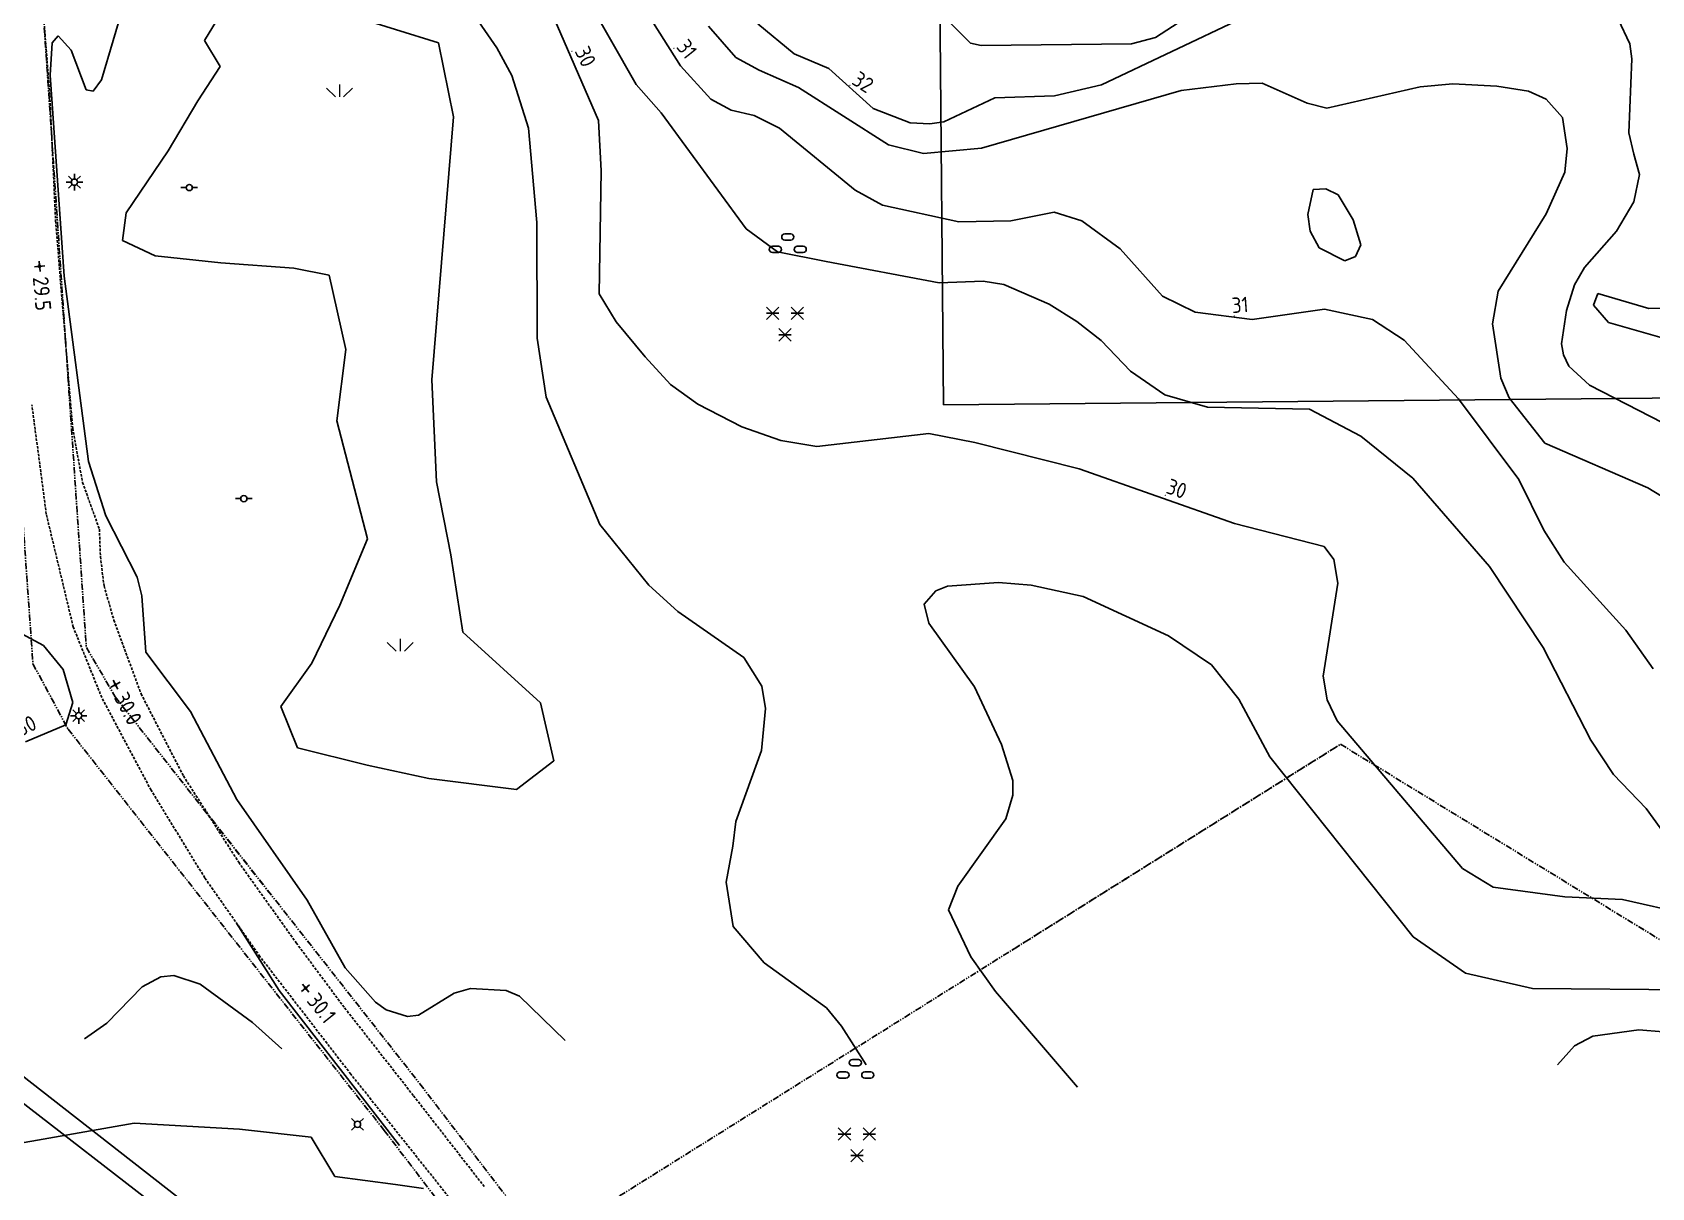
# Model space of a CAD drawing. Header units: metres. Extents: x 139929 to 142176, y 6401995 to 6404420.
# Drawn here: x 140113.3 to 140269.7, y 6402079.4 to 6402191 of the extents above; entities that cross this region are included whole.
import ezdxf
from ezdxf.enums import TextEntityAlignment as Align

# ---------------------------------------------------------------- set-up
doc = ezdxf.new("R2010")
doc.units = ezdxf.units.M
doc.header["$LTSCALE"] = 0.5
doc.linetypes.add('DASHED', pattern=[0.75, 0.5, -0.25])
doc.linetypes.add('PHANTOM', pattern=[2.5, 1.25, -0.25, 0.25, -0.25, 0.25, -0.25])
doc.layers.get('0').update_dxf_attribs({"color": 1})
for name, color, linetype in [('M-BEF-BELYSNINGSSTOLPE', 4, 'Continuous'), ('M-BEF-MARKLINJE', 4, 'Continuous'), ('M-BEF-NIVÅ', 4, 'Continuous'), ('M-BEF-NIVÅKURVA-PRIMÄR-0.5M', 12, 'Continuous'), ('M-BEF-NIVÅKURVA-PRIMÄR-1.0M', 12, 'Continuous'), ('M-BEF-VÄGKANT', 1, 'DASHED'), ('M-GR-FASTIGHETSGRÄNS', 3, 'PHANTOM')]:
    doc.layers.add(name, color=color, linetype=linetype)
doc.layers.add('PRI_LED_LUFTLED_ELNÄT', color=249, linetype='Continuous', lineweight=18)
doc.layers.add('PRI_MARKSLAG_KÄRR', color=100, linetype='Continuous', lineweight=18)
doc.styles.add('ISO', font='iso.shx', dxfattribs={"height": 2.5})
picture_1 = doc.add_image_def('image1.png', size_in_pixel=(962, 792))

# ---------------------------------------------------------------- blocks, each defined once
blk = doc.blocks.new('PRI_L_ALLM')
for points in [[(-0.3, 0, 0), (-0.8, 0, 0)], [(0.8, 0, 0), (0.3, 0, 0)]]:
    blk.add_polyline3d(points)
blk.add_circle((0, 0), 0.3)
blk = doc.blocks.new('PRI_L_BELYS')
for points in [[(-0.21, 0.21, 0), (-0.57, 0.57, 0)], [(0.21, 0.21, 0), (0.57, 0.57, 0)], [(-0.21, -0.21, 0), (-0.57, -0.57, 0)], [(0.21, -0.21, 0), (0.57, -0.57, 0)]]:
    blk.add_polyline3d(points)
blk.add_circle((0, 0), 0.3)
blk = doc.blocks.new('PRI_M_BARRSKOG')
for points in [[(-0.6, 1.48, 0), (-1.8, 0.28, 0)], [(-1.8, 1.48, 0), (-0.6, 0.28, 0)], [(-1.8, 0.88, 0), (-0.6, 0.88, 0)], [(0.6, 1.48, 0), (1.8, 0.28, 0)], [(1.8, 1.48, 0), (0.6, 0.28, 0)], [(0.6, 0.88, 0), (1.8, 0.88, 0)], [(-0.6, -1.8, 0), (0.6, -0.6, 0)], [(-0.6, -0.6, 0), (0.6, -1.8, 0)], [(-0.6, -1.2, 0), (0.6, -1.2, 0)]]:
    blk.add_polyline3d(points)
blk = doc.blocks.new('PRI_M_KÄRR')
for points in [[(-1.25, 0.85, 0), (-0.4, 0, 0)], [(0, 1.2, 0), (0, 0, 0)], [(1.25, 0.85, 0), (0.4, 0, 0)]]:
    blk.add_polyline3d(points)
blk = doc.blocks.new('PRI_M_LÖVSKOG')
for p, q in [((-0.29, 1.2), (0.29, 1.2)), ((-0.29, 0.6), (0.29, 0.6)), ((-1.49, 0), (-0.91, 0)), ((-1.49, -0.6), (-0.91, -0.6)), ((0.91, 0), (1.49, 0)), ((0.91, -0.6), (1.49, -0.6))]:
    blk.add_line(p, q)
for centre, start, end in [((-0.29, 0.9), 90, 180), ((-0.29, 0.9), 180, 270), ((0.29, 0.9), 0, 90), ((0.29, 0.9), 270, 0), ((-1.49, -0.3), 90, 180), ((-1.49, -0.3), 180, 270), ((-0.91, -0.3), 0, 90), ((-0.91, -0.3), 270, 0), ((0.91, -0.3), 90, 180), ((0.91, -0.3), 180, 270), ((1.49, -0.3), 0, 90), ((1.49, -0.3), 270, 0)]:
    blk.add_arc(centre, 0.3, start, end)
blk = doc.blocks.new('PRI_NIVÅ_HÖJDPUNKT_ISM')
at = {"color": 7}
for p, q in [((-0.25, 0), (0.25, 0)), ((0, 0.25), (0, -0.25))]:
    blk.add_line(p, q, dxfattribs=at)
blk = doc.blocks.new('PRI_LED_BELYS')
at = {"color": 0, "linetype": 'Continuous'}
for p, q in [((-0.5, 0), (-1.33, 0)), ((0, 0.5), (0, 1.33)), ((0.5, 0), (1.33, 0)), ((0, -0.5), (0, -1.33))]:
    blk.add_line(p, q, dxfattribs=at)
blk.add_circle((0, 0), 0.5, dxfattribs=at)
blk = doc.blocks.new('SPWDEF')
at = {"color": 0, "linetype": 'Continuous'}
for p, q in [((-1, 0), (1, 0)), ((0, -1), (0, 1))]:
    blk.add_line(p, q, dxfattribs=at)
blk.add_circle((0, 0), 0.2)
blk = doc.blocks.new('PRI_NIVÅ_HÖJDPKT')
at = {"color": 0, "linetype": 'Continuous', "lineweight": -3}
blk.add_circle((183, 184), 0.0005, dxfattribs=at)

msp = doc.modelspace()

# ---------------------------------------------------------------- linework, layer by layer
at = {"layer": 'M-BEF-MARKLINJE'}
for p, q in [((140129.9, 6402190.24, 29.3), (140132.52, 6402194.53, 29.3)), ((140140.03, 6402193.88, 29.3), (140152.49, 6402189.99, 29.31)), ((140131.4, 6402187.71, 29.27), (140129.9, 6402190.24, 29.3)), ((140152.49, 6402189.99, 29.31), (140153.96, 6402182.84, 29.35)), ((140131.4, 6402187.71, 29.27), (140129.23, 6402184.41, 29.37)), ((140129.23, 6402184.41, 29.37), (140126.39, 6402179.56, 29.48)), ((140153.96, 6402182.84, 29.35), (140151.85, 6402157.44, 29.26)), ((140126.39, 6402179.56, 29.48), (140122.31, 6402173.58, 29.25)), ((140122.31, 6402173.58, 29.25), (140121.95, 6402170.91, 29.25)), ((140121.95, 6402170.91, 29.25), (140125.11, 6402169.43, 29.29)), ((140125.11, 6402169.43, 29.29), (140131.47, 6402168.76, 29.36)), ((140131.47, 6402168.76, 29.36), (140138.51, 6402168.24, 29.45)), ((140138.51, 6402168.24, 29.45), (140141.94, 6402167.55, 29.19)), ((140143.55, 6402160.37, 29.12), (140141.94, 6402167.55, 29.19)), ((140142.66, 6402153.5, 29.32), (140143.55, 6402160.37, 29.12)), ((140151.85, 6402157.44, 29.26), (140152.3, 6402147.6, 29.26)), ((140145.63, 6402142.08, 29.05), (140142.66, 6402153.5, 29.32)), ((140152.3, 6402147.6, 29.26), (140153.68, 6402140.55, 29.41)), ((140142.98, 6402135.67, 29.05), (140145.63, 6402142.08, 29.05)), ((140153.68, 6402140.55, 29.41), (140154.84, 6402133.06, 29.48)), ((140140.26, 6402130.07, 29.22), (140142.98, 6402135.67, 29.05)), ((140154.84, 6402133.06, 29.48), (140162.36, 6402126.25, 29.48)), ((140137.27, 6402125.88, 29.32), (140140.26, 6402130.07, 29.22)), ((140138.87, 6402121.91, 29.5), (140137.27, 6402125.88, 29.32)), ((140162.36, 6402126.25, 29.48), (140163.64, 6402120.64, 29.48)), ((140145.59, 6402120.22, 29.49), (140138.87, 6402121.91, 29.5)), ((140151.56, 6402118.92, 29.48), (140145.59, 6402120.22, 29.49)), ((140163.64, 6402120.64, 29.48), (140160.05, 6402117.88, 29.49)), ((140160.05, 6402117.88, 29.49), (140151.56, 6402118.92, 29.48))]:
    msp.add_line(p, q, dxfattribs=at)
at = {"layer": 'M-BEF-MARKLINJE', "lineweight": -3}
for p, q in [((140129.9, 6402190.24), (140132.52, 6402194.53)), ((140140.03, 6402193.88), (140152.49, 6402189.99)), ((140131.4, 6402187.71), (140129.9, 6402190.24)), ((140152.49, 6402189.99), (140153.96, 6402182.84)), ((140131.4, 6402187.71), (140129.23, 6402184.41)), ((140129.23, 6402184.41), (140126.39, 6402179.56)), ((140153.96, 6402182.84), (140151.85, 6402157.44)), ((140126.39, 6402179.56), (140122.31, 6402173.58)), ((140122.31, 6402173.58), (140121.95, 6402170.91)), ((140121.95, 6402170.91), (140125.11, 6402169.43)), ((140125.11, 6402169.43), (140131.47, 6402168.76)), ((140131.47, 6402168.76), (140138.51, 6402168.24)), ((140138.51, 6402168.24), (140141.94, 6402167.55)), ((140143.55, 6402160.37), (140141.94, 6402167.55)), ((140142.66, 6402153.5), (140143.55, 6402160.37)), ((140151.85, 6402157.44), (140152.3, 6402147.6)), ((140145.63, 6402142.08), (140142.66, 6402153.5)), ((140152.3, 6402147.6), (140153.68, 6402140.55)), ((140142.98, 6402135.67), (140145.63, 6402142.08)), ((140153.68, 6402140.55), (140154.84, 6402133.06)), ((140140.26, 6402130.07), (140142.98, 6402135.67)), ((140154.84, 6402133.06), (140162.36, 6402126.25)), ((140137.27, 6402125.88), (140140.26, 6402130.07)), ((140138.87, 6402121.91), (140137.27, 6402125.88)), ((140162.36, 6402126.25), (140163.64, 6402120.64)), ((140145.59, 6402120.22), (140138.87, 6402121.91)), ((140151.56, 6402118.92), (140145.59, 6402120.22)), ((140163.64, 6402120.64), (140160.05, 6402117.88)), ((140160.05, 6402117.88), (140151.56, 6402118.92)), ((140111.93, 6402083.67), (140123.09, 6402085.65)), ((140123.09, 6402085.65), (140133.28, 6402085.05)), ((140133.28, 6402085.05), (140140.2, 6402084.29)), ((140140.2, 6402084.29), (140142.49, 6402080.49)), ((140142.49, 6402080.49), (140148.35, 6402079.72)), ((140148.35, 6402079.72), (140151.06, 6402079.31))]:
    msp.add_line(p, q, dxfattribs=at)
at = {"layer": 'M-BEF-NIVÅKURVA-PRIMÄR-0.5M', "linetype": 'Continuous', "lineweight": -3}
for p, q in [((140151.67, 6402198.9, 29.5), (140158.14, 6402189.53, 29.5)), ((140119.92, 6402186.44, 29.5), (140122.2, 6402194.03, 29.5)), ((140166.69, 6402194.58, 30.5), (140171.59, 6402185.97, 30.5)), ((140200.19, 6402193.67, 32.5), (140203.91, 6402189.96, 32.5)), ((140221.78, 6402190.5, 32.5), (140225.08, 6402192.63, 32.5)), ((140115.17, 6402189.99, 29.5), (140115.75, 6402190.68, 29.5)), ((140115.75, 6402190.68, 29.5), (140117.01, 6402189.28, 29.5)), ((140178.6, 6402191.6, 31.5), (140181.22, 6402188.57, 31.5)), ((140219.47, 6402189.91, 32.5), (140221.78, 6402190.5, 32.5)), ((140114.98, 6402186.87, 29.5), (140115.17, 6402189.99, 29.5)), ((140117.01, 6402189.28, 29.5), (140118.46, 6402185.45, 29.5)), ((140158.14, 6402189.53, 29.5), (140159.58, 6402186.85, 29.5)), ((140203.91, 6402189.96, 32.5), (140204.92, 6402189.75, 32.5)), ((140204.92, 6402189.75, 32.5), (140219.47, 6402189.91, 32.5)), ((140181.22, 6402188.57, 31.5), (140183.49, 6402187.36, 31.5)), ((140183.49, 6402187.36, 31.5), (140187.3, 6402185.67, 31.5)), ((140116.32, 6402167.46, 29.5), (140114.98, 6402186.87, 29.5)), ((140119.12, 6402185.32, 29.5), (140119.92, 6402186.44, 29.5)), ((140159.58, 6402186.85, 29.5), (140161.18, 6402181.76, 29.5)), ((140171.59, 6402185.97, 30.5), (140174, 6402183.23, 30.5)), ((140224.25, 6402185.38, 31.5), (140229.59, 6402186.03, 31.5)), ((140229.59, 6402186.03, 31.5), (140232.1, 6402186.12, 31.5)), ((140232.1, 6402186.12, 31.5), (140236.44, 6402184.16, 31.5)), ((140238.34, 6402183.7, 31.5), (140247.37, 6402185.76, 31.5)), ((140247.37, 6402185.76, 31.5), (140250.52, 6402186.04, 31.5)), ((140250.52, 6402186.04, 31.5), (140254.77, 6402185.83, 31.5)), ((140254.77, 6402185.83, 31.5), (140257.83, 6402185.32, 31.5)), ((140118.46, 6402185.45, 29.5), (140119.12, 6402185.32, 29.5)), ((140187.3, 6402185.67, 31.5), (140195.97, 6402180.16, 31.5)), ((140204.98, 6402179.83, 31.5), (140224.25, 6402185.38, 31.5)), ((140257.83, 6402185.32, 31.5), (140259.53, 6402184.55, 31.5)), ((140259.53, 6402184.55, 31.5), (140261.11, 6402182.8, 31.5)), ((140174, 6402183.23, 30.5), (140182.22, 6402172.02, 30.5)), ((140236.44, 6402184.16, 31.5), (140238.34, 6402183.7, 31.5)), ((140261.11, 6402182.8, 31.5), (140261.56, 6402179.79, 31.5)), ((140161.18, 6402181.76, 29.5), (140162.01, 6402172.63, 29.5)), ((140195.97, 6402180.16, 31.5), (140199.35, 6402179.32, 31.5)), ((140199.35, 6402179.32, 31.5), (140204.98, 6402179.83, 31.5)), ((140261.56, 6402179.79, 31.5), (140261.33, 6402177.52, 31.5)), ((140261.33, 6402177.52, 31.5), (140259.52, 6402173.48, 31.5)), ((140236.51, 6402173.43, 31.5), (140237.01, 6402175.83, 31.5)), ((140237.01, 6402175.83, 31.5), (140238.23, 6402175.91, 31.5)), ((140238.23, 6402175.91, 31.5), (140239.43, 6402175.32, 31.5)), ((140239.43, 6402175.32, 31.5), (140240.89, 6402172.89, 31.5)), ((140236.72, 6402171.8, 31.5), (140236.51, 6402173.43, 31.5)), ((140259.52, 6402173.48, 31.5), (140254.9, 6402166.02, 31.5)), ((140162.01, 6402172.63, 29.5), (140162.04, 6402161.48, 29.5)), ((140182.22, 6402172.02, 30.5), (140185.26, 6402169.8, 30.5)), ((140237.6, 6402170.21, 31.5), (140236.72, 6402171.8, 31.5)), ((140240.89, 6402172.89, 31.5), (140241.62, 6402170.5, 31.5)), ((140240.07, 6402168.94, 31.5), (140237.6, 6402170.21, 31.5)), ((140241.62, 6402170.5, 31.5), (140241.09, 6402169.35, 31.5)), ((140185.26, 6402169.8, 30.5), (140189.96, 6402168.88, 30.5)), ((140189.96, 6402168.88, 30.5), (140200.88, 6402166.81, 30.5)), ((140241.09, 6402169.35, 31.5), (140240.07, 6402168.94, 31.5)), ((140118.68, 6402149.56, 29.5), (140116.32, 6402167.46, 29.5)), ((140200.88, 6402166.81, 30.5), (140205.12, 6402166.97, 30.5)), ((140205.12, 6402166.97, 30.5), (140207.14, 6402166.64, 30.5)), ((140207.14, 6402166.64, 30.5), (140211.49, 6402164.75, 30.5)), ((140254.9, 6402166.02, 31.5), (140254.33, 6402162.87, 31.5)), ((140264.52, 6402165.78, 32.5), (140264.1, 6402164.65, 32.5)), ((140269.45, 6402164.34, 32.5), (140264.52, 6402165.78, 32.5)), ((140211.49, 6402164.75, 30.5), (140214.18, 6402163.07, 30.5)), ((140264.1, 6402164.65, 32.5), (140265.56, 6402162.98, 32.5)), ((140271.56, 6402164.36, 32.5), (140269.45, 6402164.34, 32.5)), ((140214.18, 6402163.07, 30.5), (140216.52, 6402161.25, 30.5)), ((140254.33, 6402162.87, 31.5), (140255.15, 6402157.6, 31.5)), ((140265.56, 6402162.98, 32.5), (140271.65, 6402161.26, 32.5)), ((140162.04, 6402161.48, 29.5), (140162.9, 6402155.78, 29.5)), ((140216.52, 6402161.25, 30.5), (140219.35, 6402158.29, 30.5)), ((140219.35, 6402158.29, 30.5), (140222.69, 6402155.98, 30.5)), ((140255.15, 6402157.6, 31.5), (140255.96, 6402155.71, 31.5)), ((140162.9, 6402155.78, 29.5), (140168.1, 6402143.46, 29.5)), ((140222.69, 6402155.98, 30.5), (140226.79, 6402154.79, 30.5)), ((140226.79, 6402154.79, 30.5), (140236.67, 6402154.62, 30.5)), ((140236.67, 6402154.62, 30.5), (140241.61, 6402151.99, 30.5)), ((140255.96, 6402155.71, 31.5), (140259.41, 6402151.34, 31.5)), ((140241.61, 6402151.99, 30.5), (140246.64, 6402147.96, 30.5)), ((140259.41, 6402151.34, 31.5), (140269.36, 6402147, 31.5)), ((140120.34, 6402144.31, 29.5), (140118.68, 6402149.56, 29.5)), ((140246.64, 6402147.96, 30.5), (140254.07, 6402139.42, 30.5)), ((140269.36, 6402147, 31.5), (140272.56, 6402145.06, 31.5)), ((140123.37, 6402138.38, 29.5), (140120.34, 6402144.31, 29.5)), ((140168.1, 6402143.46, 29.5), (140172.81, 6402137.61, 29.5)), ((140254.07, 6402139.42, 30.5), (140259.25, 6402131.59, 30.5)), ((140123.84, 6402136.59, 29.5), (140123.37, 6402138.38, 29.5)), ((140172.81, 6402137.61, 29.5), (140175.62, 6402135.05, 29.5)), ((140200.56, 6402137.06, 29.5), (140201.67, 6402137.5, 29.5)), ((140201.67, 6402137.5, 29.5), (140206.62, 6402137.86, 29.5)), ((140206.62, 6402137.86, 29.5), (140209.77, 6402137.62, 29.5)), ((140209.77, 6402137.62, 29.5), (140214.78, 6402136.5, 29.5)), ((140124.21, 6402131.14, 29.5), (140123.84, 6402136.59, 29.5)), ((140199.43, 6402135.77, 29.5), (140200.56, 6402137.06, 29.5)), ((140199.89, 6402133.95, 29.5), (140199.43, 6402135.77, 29.5)), ((140214.78, 6402136.5, 29.5), (140223.03, 6402132.72, 29.5)), ((140175.62, 6402135.05, 29.5), (140181.99, 6402130.62, 29.5)), ((140204.29, 6402127.79, 29.5), (140199.89, 6402133.95, 29.5)), ((140223.03, 6402132.72, 29.5), (140227.19, 6402129.9, 29.5)), ((140128.54, 6402125.42, 29.5), (140124.21, 6402131.14, 29.5)), ((140259.25, 6402131.59, 30.5), (140263.85, 6402122.63, 30.5)), ((140181.99, 6402130.62, 29.5), (140183.75, 6402127.86, 29.5)), ((140227.19, 6402129.9, 29.5), (140229.82, 6402126.59, 29.5)), ((140183.75, 6402127.86, 29.5), (140184.08, 6402125.71, 29.5)), ((140206.9, 6402122.21, 29.5), (140204.29, 6402127.79, 29.5)), ((140229.82, 6402126.59, 29.5), (140232.84, 6402121.04, 29.5)), ((140133.01, 6402116.89, 29.5), (140128.54, 6402125.42, 29.5)), ((140184.08, 6402125.71, 29.5), (140183.72, 6402121.63, 29.5)), ((140183.72, 6402121.63, 29.5), (140181.23, 6402114.79, 29.5)), ((140207.99, 6402118.75, 29.5), (140206.9, 6402122.21, 29.5)), ((140263.85, 6402122.63, 30.5), (140266.02, 6402119.32, 30.5)), ((140232.84, 6402121.04, 29.5), (140246.67, 6402103.63, 29.5)), ((140207.99, 6402117.32, 29.5), (140207.99, 6402118.75, 29.5)), ((140266.02, 6402119.32, 30.5), (140269.19, 6402116.03, 30.5)), ((140207.32, 6402115.04, 29.5), (140207.99, 6402117.32, 29.5)), ((140139.8, 6402107.19, 29.5), (140133.01, 6402116.89, 29.5)), ((140269.19, 6402116.03, 30.5), (140272.32, 6402111.71, 30.5)), ((140181.23, 6402114.79, 29.5), (140180.93, 6402112.38, 29.5)), ((140202.67, 6402108.52, 29.5), (140207.32, 6402115.04, 29.5)), ((140180.93, 6402112.38, 29.5), (140180.3, 6402108.93, 29.5)), ((140180.3, 6402108.93, 29.5), (140180.97, 6402104.65, 29.5)), ((140201.79, 6402106.26, 29.5), (140202.67, 6402108.52, 29.5)), ((140143.48, 6402100.63, 29.5), (140139.8, 6402107.19, 29.5)), ((140203.93, 6402101.69, 29.5), (140201.79, 6402106.26, 29.5)), ((140180.97, 6402104.65, 29.5), (140183.96, 6402101.11, 29.5)), ((140246.67, 6402103.63, 29.5), (140251.73, 6402100.13, 29.5)), ((140206.31, 6402098.37, 29.5), (140203.93, 6402101.69, 29.5)), ((140146.42, 6402097.33, 29.5), (140143.48, 6402100.63, 29.5)), ((140183.96, 6402101.11, 29.5), (140189.99, 6402096.77, 29.5)), ((140251.73, 6402100.13, 29.5), (140258.2, 6402098.64, 29.5)), ((140154.01, 6402098.21, 29.5), (140150.55, 6402096.08, 29.5)), ((140155.58, 6402098.65, 29.5), (140154.01, 6402098.21, 29.5)), ((140159.04, 6402098.44, 29.5), (140155.58, 6402098.65, 29.5)), ((140160.32, 6402097.89, 29.5), (140159.04, 6402098.44, 29.5)), ((140214.24, 6402089.12, 29.5), (140206.31, 6402098.37, 29.5)), ((140258.2, 6402098.64, 29.5), (140273.83, 6402098.52, 29.5)), ((140147.43, 6402096.57, 29.5), (140146.42, 6402097.33, 29.5)), ((140164.75, 6402093.62, 29.5), (140160.32, 6402097.89, 29.5)), ((140189.99, 6402096.77, 29.5), (140191.44, 6402095.01, 29.5)), ((140149.51, 6402095.94, 29.5), (140147.43, 6402096.57, 29.5)), ((140150.55, 6402096.08, 29.5), (140149.51, 6402095.94, 29.5)), ((140191.44, 6402095.01, 29.5), (140193.82, 6402091.27, 29.5))]:
    msp.add_line(p, q, dxfattribs=at)
at = {"layer": 'M-BEF-NIVÅKURVA-PRIMÄR-1.0M', "linetype": 'Continuous', "lineweight": -3}
for p, q in [((140168.36, 6402199.65, 31), (140175.89, 6402187.78, 31)), ((140163.36, 6402193.08, 30), (140167.95, 6402182.51, 30)), ((140216.56, 6402185.95, 32), (140230.17, 6402192.39, 32)), ((140266.49, 6402192.3, 32), (140267.6, 6402189.91, 32)), ((140183.35, 6402191.82, 32), (140186.86, 6402188.93, 32)), ((140186.86, 6402188.93, 32), (140190.23, 6402187.51, 32)), ((140267.6, 6402189.91, 32), (140267.82, 6402188.46, 32)), ((140175.89, 6402187.78, 31), (140178.8, 6402184.57, 31)), ((140190.23, 6402187.51, 32), (140194.49, 6402183.67, 32)), ((140267.82, 6402188.46, 32), (140267.51, 6402181.31, 32)), ((140212.03, 6402184.87, 32), (140216.56, 6402185.95, 32)), ((140178.8, 6402184.57, 31), (140180.77, 6402183.49, 31)), ((140201.34, 6402182.37, 32), (140206.25, 6402184.7, 32)), ((140206.25, 6402184.7, 32), (140212.03, 6402184.87, 32)), ((140180.77, 6402183.49, 31), (140183.01, 6402182.97, 31)), ((140183.01, 6402182.97, 31), (140185.45, 6402181.76, 31)), ((140194.49, 6402183.67, 32), (140198.07, 6402182.26, 32)), ((140167.95, 6402182.51, 30), (140168.23, 6402177.62, 30)), ((140185.45, 6402181.76, 31), (140192.76, 6402175.78, 31)), ((140198.07, 6402182.26, 32), (140199.98, 6402182.18, 32)), ((140199.98, 6402182.18, 32), (140201.34, 6402182.37, 32)), ((140267.51, 6402181.31, 32), (140268, 6402179.26, 32)), ((140268, 6402179.26, 32), (140268.54, 6402177.27, 32)), ((140168.23, 6402177.62, 30), (140168.01, 6402165.74, 30)), ((140268.54, 6402177.27, 32), (140267.99, 6402174.64, 32)), ((140192.76, 6402175.78, 31), (140195.41, 6402174.33, 31)), ((140195.41, 6402174.33, 31), (140202.77, 6402172.71, 31)), ((140207.79, 6402172.79, 31), (140212, 6402173.63, 31)), ((140212, 6402173.63, 31), (140214.66, 6402172.8, 31)), ((140267.99, 6402174.64, 32), (140266.34, 6402171.81, 32)), ((140202.77, 6402172.71, 31), (140207.79, 6402172.79, 31)), ((140214.66, 6402172.8, 31), (140218.38, 6402170.09, 31)), ((140266.34, 6402171.81, 32), (140263.22, 6402168.29, 32)), ((140218.38, 6402170.09, 31), (140222.47, 6402165.52, 31)), ((140263.22, 6402168.29, 32), (140262.28, 6402166.62, 32)), ((140168.01, 6402165.74, 30), (140169.65, 6402163.06, 30)), ((140222.47, 6402165.52, 31), (140225.6, 6402163.97, 31)), ((140262.28, 6402166.62, 32), (140261.48, 6402164.15, 32)), ((140225.6, 6402163.97, 31), (140231.11, 6402163.28, 31)), ((140231.11, 6402163.28, 31), (140238.12, 6402164.27, 31)), ((140238.12, 6402164.27, 31), (140242.75, 6402163.26, 31)), ((140261.48, 6402164.15, 32), (140261, 6402160.92, 32)), ((140169.65, 6402163.06, 30), (140172.46, 6402159.67, 30)), ((140242.75, 6402163.26, 31), (140245.8, 6402161.27, 31)), ((140245.8, 6402161.27, 31), (140251.05, 6402155.6, 31)), ((140261, 6402160.92, 32), (140261.2, 6402159.85, 32)), ((140172.46, 6402159.67, 30), (140174.91, 6402156.99, 30)), ((140261.2, 6402159.85, 32), (140261.73, 6402158.78, 32)), ((140261.73, 6402158.78, 32), (140263.72, 6402156.93, 32)), ((140174.91, 6402156.99, 30), (140177.57, 6402155.08, 30)), ((140263.72, 6402156.93, 32), (140274.77, 6402151.23, 32)), ((140177.57, 6402155.08, 30), (140181.82, 6402152.92, 30)), ((140251.05, 6402155.6, 31), (140256.9, 6402147.81, 31)), ((140181.82, 6402152.92, 30), (140185.57, 6402151.6, 30)), ((140185.57, 6402151.6, 30), (140189.07, 6402150.99, 30)), ((140189.07, 6402150.99, 30), (140199.89, 6402152.25, 30)), ((140199.89, 6402152.25, 30), (140204.32, 6402151.39, 30)), ((140204.32, 6402151.39, 30), (140214.42, 6402148.85, 30)), ((140214.42, 6402148.85, 30), (140229.4, 6402143.58, 30)), ((140256.9, 6402147.81, 31), (140259.31, 6402142.91, 31)), ((140229.4, 6402143.58, 30), (140238.07, 6402141.33, 30)), ((140259.31, 6402142.91, 31), (140261.27, 6402139.82, 31)), ((140238.07, 6402141.33, 30), (140239, 6402140.1, 30)), ((140239, 6402140.1, 30), (140239.4, 6402137.79, 30)), ((140261.27, 6402139.82, 31), (140267.24, 6402133.27, 31)), ((140239.4, 6402137.79, 30), (140237.99, 6402128.81, 30)), ((140114.32, 6402131.79, 30), (140112.24, 6402132.9, 30)), ((140267.24, 6402133.27, 31), (140269.86, 6402129.52, 31)), ((140116.22, 6402129.47, 30), (140114.32, 6402131.79, 30)), ((140117.18, 6402126.26, 30), (140116.22, 6402129.47, 30)), ((140237.99, 6402128.81, 30), (140238.36, 6402126.54, 30)), ((140238.36, 6402126.54, 30), (140239.34, 6402124.49, 30)), ((140116.5, 6402124.11, 30), (140117.18, 6402126.26, 30)), ((140112.58, 6402122.48, 30), (140116.5, 6402124.11, 30)), ((140239.34, 6402124.49, 30), (140251.43, 6402110.25, 30)), ((140251.43, 6402110.25, 30), (140254.4, 6402108.45, 30)), ((140254.4, 6402108.45, 30), (140261.34, 6402107.49, 30)), ((140261.34, 6402107.49, 30), (140266.91, 6402107.23, 30)), ((140266.91, 6402107.23, 30), (140273.31, 6402105.81, 30)), ((140137.09, 6402098.44, 30), (140132.98, 6402104.96, 30)), ((140123.86, 6402098.82, 30), (140125.67, 6402099.76, 30)), ((140125.67, 6402099.76, 30), (140126.94, 6402099.9, 30)), ((140126.94, 6402099.9, 30), (140129.48, 6402099.05, 30)), ((140120.46, 6402095.31, 30), (140123.86, 6402098.82, 30)), ((140129.48, 6402099.05, 30), (140134.54, 6402095.36, 30)), ((140148.74, 6402083.49, 30), (140137.09, 6402098.44, 30)), ((140118.29, 6402093.79, 30), (140120.46, 6402095.31, 30)), ((140134.54, 6402095.36, 30), (140137.35, 6402092.82, 30)), ((140262.28, 6402093.12, 29), (140264.04, 6402094.03, 29)), ((140264.04, 6402094.03, 29), (140268.49, 6402094.65, 29)), ((140268.49, 6402094.65, 29), (140274.4, 6402094.15, 29)), ((140260.61, 6402091.27, 29), (140262.28, 6402093.12, 29))]:
    msp.add_line(p, q, dxfattribs=at)
at = {"layer": 'M-BEF-VÄGKANT'}
for p, q in [((140114.01, 6402196.85), (140114.94, 6402184.91)), ((140114.94, 6402184.91), (140115.5, 6402172.8)), ((140115.5, 6402172.8), (140116.14, 6402164.94)), ((140116.14, 6402164.94), (140117.15, 6402152.77)), ((140114.6, 6402144.48, 29.84), (140113.21, 6402155.03, 29.62)), ((140117.15, 6402152.77, 29.56), (140118.1, 6402147.54, 29.61)), ((140118.1, 6402147.54, 29.61), (140119.73, 6402143.02, 29.68)), ((140117.2, 6402133.58, 30), (140114.6, 6402144.48, 29.84)), ((140119.73, 6402143.02, 29.68), (140119.83, 6402140.36, 29.74)), ((140119.83, 6402140.36, 29.74), (140120.18, 6402137.53, 29.8)), ((140120.18, 6402137.53, 29.8), (140121.13, 6402134.23, 29.87)), ((140121.13, 6402134.23, 29.87), (140123.76, 6402127.11, 29.93)), ((140119.96, 6402126.75, 30.16), (140117.2, 6402133.58, 30)), ((140124.72, 6402117.81, 30.07), (140119.96, 6402126.75, 30.16)), ((140123.76, 6402127.11, 29.93), (140127.85, 6402119.18, 29.89)), ((140127.85, 6402119.18, 29.89), (140133.19, 6402110.84, 29.79)), ((140129.91, 6402109.34, 30.04), (140124.72, 6402117.81, 30.07)), ((140133.19, 6402110.84, 29.79), (140138.75, 6402103.05, 29.88)), ((140135.24, 6402101.74, 30.07), (140129.91, 6402109.34, 30.04)), ((140138.75, 6402103.05, 29.88), (140143.43, 6402096.77, 30.01)), ((140144.02, 6402090.38, 30.14), (140135.24, 6402101.74, 30.07)), ((140143.43, 6402096.77, 30.01), (140150.09, 6402088.28, 30.12))]:
    msp.add_line(p, q, dxfattribs=at)
at = {"layer": 'M-BEF-VÄGKANT', "lineweight": -3}
for p, q in [((140114.01, 6402196.85), (140114.94, 6402184.91)), ((140114.94, 6402184.91), (140115.5, 6402172.8)), ((140115.5, 6402172.8), (140116.14, 6402164.94)), ((140116.14, 6402164.94), (140117.15, 6402152.77)), ((140114.6, 6402144.48), (140113.21, 6402155.03)), ((140117.15, 6402152.77), (140118.1, 6402147.54)), ((140118.1, 6402147.54), (140119.73, 6402143.02)), ((140117.2, 6402133.58), (140114.6, 6402144.48)), ((140119.73, 6402143.02), (140119.83, 6402140.36)), ((140119.83, 6402140.36), (140120.18, 6402137.53)), ((140120.18, 6402137.53), (140121.13, 6402134.23)), ((140121.13, 6402134.23), (140123.76, 6402127.11)), ((140119.96, 6402126.75), (140117.2, 6402133.58)), ((140124.72, 6402117.81), (140119.96, 6402126.75)), ((140123.76, 6402127.11), (140127.85, 6402119.18)), ((140127.85, 6402119.18), (140133.19, 6402110.84)), ((140129.91, 6402109.34), (140124.72, 6402117.81)), ((140133.19, 6402110.84), (140138.75, 6402103.05)), ((140135.24, 6402101.74), (140129.91, 6402109.34)), ((140138.75, 6402103.05), (140143.43, 6402096.77)), ((140144.02, 6402090.38), (140135.24, 6402101.74)), ((140143.43, 6402096.77), (140150.09, 6402088.28)), ((140154.41, 6402077.35), (140144.02, 6402090.38)), ((140150.09, 6402088.28), (140157, 6402079.41))]:
    msp.add_line(p, q, dxfattribs=at)
at = {"layer": 'M-GR-FASTIGHETSGRÄNS'}
for p, q in [((140109.02, 6402190.9), (140113.31, 6402130.02)), ((140109.02, 6402190.9), (140113.31, 6402130.02)), ((140114.41, 6402191.41), (140118.47, 6402131.6)), ((140114.41, 6402191.41), (140118.47, 6402131.6)), ((140118.47, 6402131.6), (140121.27, 6402126.82)), ((140118.47, 6402131.6), (140121.27, 6402126.82)), ((140113.31, 6402130.02), (140116.7, 6402123.7)), ((140113.31, 6402130.02), (140116.7, 6402123.7)), ((140121.27, 6402126.82), (140139.98, 6402103.05)), ((140121.27, 6402126.82), (140150.69, 6402089.44)), ((140116.7, 6402123.7), (140132.92, 6402103.12)), ((140116.7, 6402123.7), (140147.26, 6402084.93)), ((140162.58, 6402073.96), (140239.66, 6402122.24)), ((140207.91, 6402102.35), (140239.66, 6402122.24)), ((140239.66, 6402122.24), (140273.27, 6402101.68)), ((140239.66, 6402122.24), (140294.78, 6402088.52)), ((140150.69, 6402089.44), (140162.58, 6402073.96)), ((140147.26, 6402084.93), (140170.92, 6402053.94))]:
    msp.add_line(p, q, dxfattribs=at)
at = {"layer": 'PRI_LED_LUFTLED_ELNÄT', "lineweight": -3}
for p, q in [((140081.32, 6402114.35), (140134.31, 6402073.05)), ((140132.91, 6402071.7), (140081.5, 6402111.36))]:
    msp.add_line(p, q, dxfattribs=at)

# ---------------------------------------------------------------- block references
at = {"layer": 'M-BEF-BELYSNINGSSTOLPE', "color": 1, "linetype": 'Continuous', "lineweight": -3, "xscale": 0.6, "yscale": 0.6, "zscale": 0.6}
for p in [(140117.32, 6402176.54), (140117.73, 6402125, 30.11)]:
    msp.add_blockref('PRI_LED_BELYS', p, dxfattribs=at)
at = {"layer": 'M-BEF-BELYSNINGSSTOLPE', "lineweight": -3}
for p in [(140117.32, 6402176.54), (140117.73, 6402125, 30.11), (140144.67, 6402085.53, 29.79)]:
    msp.add_blockref('PRI_L_BELYS', p, dxfattribs=at)
at = {"layer": 'M-BEF-BELYSNINGSSTOLPE'}
for p in [(140128.41, 6402176.02), (140128.41, 6402176.02), (140133.69, 6402145.97, 29.15), (140133.69, 6402145.97, 29.15)]:
    msp.add_blockref('PRI_L_ALLM', p, dxfattribs=at)
at = {"layer": 'M-BEF-MARKLINJE'}
for p in [(140186.25, 6402170.35, 35.55), (140186.25, 6402170.35, 35.55), (140192.78, 6402090.58, 29.94)]:
    msp.add_blockref('PRI_M_LÖVSKOG', p, dxfattribs=at)
at = {"layer": 'M-BEF-MARKLINJE', "lineweight": -3}
for p in [(140185.98, 6402162.99, 35.55), (140192.93, 6402083.7, 29.93)]:
    msp.add_blockref('PRI_M_BARRSKOG', p, dxfattribs=at)
at = {"layer": 'M-BEF-MARKLINJE', "color": 1, "linetype": 'Continuous', "lineweight": -3}
msp.add_blockref('PRI_M_BARRSKOG', (140185.98, 6402162.99, 35.55), dxfattribs=at)
at = {"layer": 'M-BEF-NIVÅ', "xscale": 0.5, "yscale": 0.5, "zscale": 0.5}
for p, rotation in [((140113.95, 6402168.41), 275.4900010975405), ((140121.29, 6402127.99, 29.96), 298.1250021201526), ((140139.66, 6402098.68, 30.09), 309.1230000424639)]:
    msp.add_blockref('SPWDEF', p, dxfattribs=dict(at, rotation=rotation))
at = {"layer": 'M-BEF-NIVÅ', "lineweight": -3}
for p, rotation in [((140113.95, 6402168.41), 275.4900010975406), ((140121.29, 6402127.99, 29.96), 298.1250021201525), ((140139.66, 6402098.68, 30.09), 309.1230000424638)]:
    msp.add_blockref('PRI_NIVÅ_HÖJDPUNKT_ISM', p, dxfattribs=dict(at, rotation=rotation))
at = {"layer": 'M-BEF-NIVÅKURVA-PRIMÄR-1.0M', "color": 1, "linetype": 'Continuous', "lineweight": -3, "xscale": 0.001, "yscale": 0.001, "zscale": 0.001}
for p in [(140165.22, 6402189, 30), (140175.06, 6402189.29, 31), (140192.08, 6402185.71, 32), (140229.23, 6402163.43, 31), (140222.55, 6402146.11, 30)]:
    msp.add_blockref('PRI_NIVÅ_HÖJDPKT', p, dxfattribs=at)
at = {"layer": 'PRI_MARKSLAG_KÄRR', "lineweight": -3}
for p in [(140142.93, 6402184.78), (140148.8, 6402131.22, 29.14)]:
    msp.add_blockref('PRI_M_KÄRR', p, dxfattribs=at)
at = {"layer": 'PRI_MARKSLAG_KÄRR', "color": 1, "linetype": 'Continuous', "lineweight": -3}
for p in [(140142.93, 6402184.78), (140148.8, 6402131.22, 29.14)]:
    msp.add_blockref('PRI_M_KÄRR', p, dxfattribs=at)

# ---------------------------------------------------------------- texts
at = {"layer": 'M-BEF-NIVÅ', "style": 'ISO'}
for s, rotation, p in [('29.5', 274.9004, (140114.04, 6402167.41)), ('29.5', 275.49, (140114.04, 6402167.41)), ('30.0', 298.125, (140121.76, 6402127.1, 29.96)), ('30.0', 297.5369, (140121.76, 6402127.1)), ('30.1', 308.5357, (140140.28, 6402097.9)), ('30.1', 309.123, (140140.28, 6402097.9, 30.09))]:
    msp.add_text(s, height=1.5, rotation=rotation, dxfattribs=at).set_placement(p, align=Align.MIDDLE_LEFT)
at = {"layer": 'M-BEF-NIVÅKURVA-PRIMÄR-1.0M', "style": 'ISO'}
for s, rotation, p in [('30', 295.425, (140165.22, 6402189)), ('31', 308.493, (140175.06, 6402189.29)), ('32', 326.943, (140192.08, 6402185.71)), ('31', 4.014, (140229.23, 6402163.43)), ('30', 340.344, (140222.55, 6402146.11)), ('30', 26.244, (140112.34, 6402122.54))]:
    msp.add_text(s, height=1.5, rotation=rotation, dxfattribs=at).set_placement(p, align=Align.BOTTOM_LEFT)

# ---------------------------------------------------------------- pictures from other files: only their frames are drawn
at = {"layer": 'Defpoints'}
image = msp.add_image(picture_1, insert=(140201.3, 6402155.02), size_in_units=(323.27, 266.15), rotation=0.5415, dxfattribs=at)
image.dxf.flags = 7

doc.saveas('drawing.dxf')
